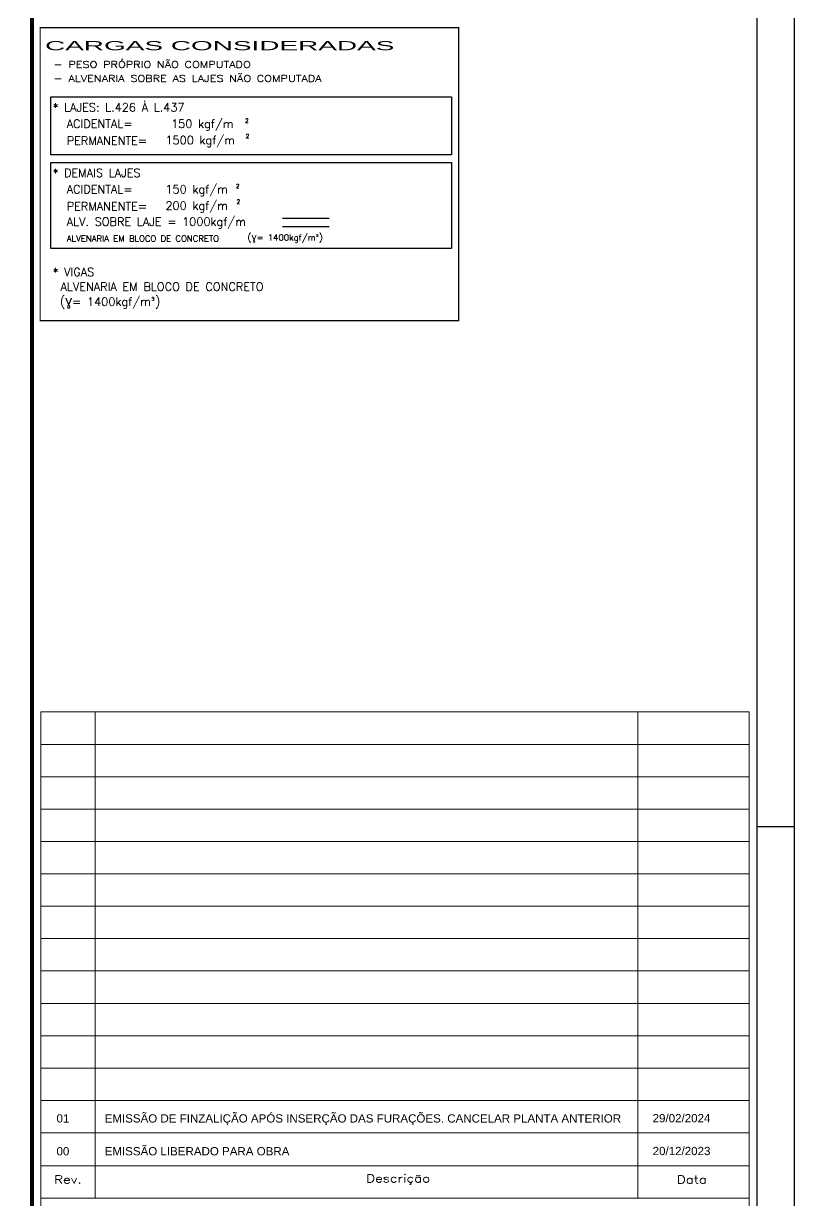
# Model space of a CAD drawing. Header units: inches. Extents: x 17515 to 34518, y -9122 to -4917.
# Drawn here: x 22522 to 23455, y -8074 to -6650 of the extents above; entities that cross this region are included whole.
import ezdxf
from ezdxf.lldxf.tags import DXFTag

# ---------------------------------------------------------------- set-up
doc = ezdxf.new("R2010")
doc.units = ezdxf.units.IN
doc.header["$LTSCALE"] = 50
doc.header["$MEASUREMENT"] = 0
doc.layers.add('2', color=3, linetype='Continuous')
doc.layers.add('FOLHA', color=7, linetype='Continuous')
doc.styles.add('CONCRETO', font='arial.ttf')
doc.styles.add('ROMANS', font='romans.shx')
doc.styles.get("Standard").update_dxf_attribs({"font": 'arial.ttf'})
doc.styles.add('TEXTO1', font='romans.shx', dxfattribs={"width": 1.25, "height": 0.175})
tags = doc.linetypes.add('OCULTA', pattern=[0.375, 0.25, -0.125]).pattern_tags.tags
tags[6:7] = [DXFTag(74, 4), DXFTag(75, 0), DXFTag(340, '0'), DXFTag(46, 1.0), DXFTag(50, 0.0), DXFTag(44, 0.0), DXFTag(45, 0.0)]
tags[4:5] = [DXFTag(74, 4), DXFTag(75, 0), DXFTag(340, '0'), DXFTag(46, 1.0), DXFTag(50, 0.0), DXFTag(44, 0.0), DXFTag(45, 0.0)]

msp = doc.modelspace()

# ---------------------------------------------------------------- linework, layer by layer
at = {"lineweight": 0}
for p, q in [((22543.329, -7483.16), (22543.329, -9061.857)), ((23400.129, -7483.16), (22543.329, -7483.16)), ((22608.993, -7483.16), (22608.993, -8071.227)), ((23265.453, -7483.16), (23265.453, -8071.227)), ((23400.129, -7483.16), (23400.129, -9061.857)), ((23400.129, -7522.328), (22543.329, -7522.328)), ((23400.129, -7561.496), (22543.329, -7561.496)), ((23400.129, -7600.664), (22543.329, -7600.664)), ((23400.129, -7639.832), (22543.329, -7639.832)), ((23400.129, -7679), (22543.329, -7679)), ((23400.129, -7718.168), (22543.329, -7718.168)), ((23400.129, -7757.336), (22543.329, -7757.336)), ((23400.129, -7757.336), (22543.329, -7757.336)), ((23400.129, -7796.504), (22543.329, -7796.504)), ((23400.129, -7835.672), (22543.329, -7835.672)), ((23400.129, -7874.84), (22543.329, -7874.84)), ((23400.129, -7914.008), (22543.329, -7914.008)), ((23400.129, -7953.176), (22543.329, -7953.176)), ((23400.129, -7992.344), (22543.329, -7992.344)), ((23400.129, -8032.059), (22543.329, -8032.059)), ((23400.129, -8071.227), (22543.329, -8071.227)), ((23400.129, -8071.227), (22543.329, -8071.227))]:
    msp.add_line(p, q, dxfattribs=at)
at = {"layer": 'FOLHA', "color": 1}
msp.add_line((23410.129, -9071.857), (23410.129, -4966.857), dxfattribs=at)
at = {"layer": 'FOLHA', "color": 10, "linetype": 'OCULTA'}
for p, q in [((22835.85, -6885.682), (22892.232, -6885.682)), ((22835.85, -6895.682), (22892.232, -6895.682))]:
    msp.add_line(p, q, dxfattribs=at)
at = {"layer": 'FOLHA'}
msp.add_line((23410.129, -7621.857), (23455.129, -7621.857), dxfattribs=at)
msp.add_lwpolyline([(17515.129, -4916.857), (17515.129, -9121.857), (23455.129, -9121.857), (23455.129, -4916.857)], close=True, dxfattribs=at)
at = {"layer": 'FOLHA', "color": 252, "const_width": 5}
msp.add_lwpolyline([(22532.629, -9061.857), (22532.629, -4976.857)], dxfattribs=at)
at = {"layer": 'FOLHA', "color": 252, "const_width": 1.5}
msp.add_lwpolyline([(23048.783, -7009.814), (22542.629, -7009.814), (22542.629, -6655.283), (23048.783, -6655.283)], close=True, dxfattribs=at)
at = {"layer": 'FOLHA', "color": 8}
for points in [[(22555.485, -6739.059), (23040.375, -6739.059), (23040.375, -6809.226), (22555.485, -6809.226)], [(22555.485, -6818.334), (23040.375, -6818.334), (23040.375, -6922.585), (22555.485, -6922.585)]]:
    msp.add_lwpolyline(points, close=True, dxfattribs=at)

# ---------------------------------------------------------------- texts
at = {"lineweight": 0, "char_height": 9.576, "width": 65.664, "attachment_point": 5, "style": 'TEXTO1'}
for s, insert in [('Rev.', (22576.161, -8048.792)), ('Descrição', (22975.732, -8048.792)), ('Data', (23331.051, -8048.792))]:
    msp.add_mtext(s, dxfattribs=dict(at, insert=insert))
at = {"layer": '2', "linetype": 'Continuous'}
for s, p in [('01', (22562.352, -7979.85)), ('EMISSÃO DE FINZALIÇÃO APÓS INSERÇÃO DAS FURAÇÕES. CANCELAR PLANTA ANTERIOR', (22620.579, -7979.85)), ('29/02/2024', (23283.534, -7979.553)), ('00', (22562.352, -8019.565)), ('EMISSÃO LIBERADO PARA OBRA', (22620.579, -8019.565)), ('20/12/2023', (23283.534, -8019.268))]:
    msp.add_text(s, height=10, dxfattribs=at).set_placement(p)
at = {"layer": 'FOLHA', "color": 10, "style": 'CONCRETO', "width": 2.2}
msp.add_text('CARGAS CONSIDERADAS', height=11, dxfattribs=at).set_placement((22548.483, -6682.547))
at = {"layer": 'FOLHA', "style": 'ROMANS', "width": 1.25}
for s, p in [('- PESO PRÓPRIO NÃO COMPUTADO', (22558.675, -6703.804)), ('- ALVENARIA SOBRE AS LAJES NÃO COMPUTADA', (22558.675, -6720.631))]:
    msp.add_text(s, height=8, dxfattribs=at).set_placement(p)
at = {"layer": 'FOLHA', "style": 'ROMANS'}
for s, height, p in [('* LAJES: L.426 À L.437', 10, (22557.779, -6756.727)), ('ACIDENTAL=', 10, (22574.645, -6776.512)), (' 150 kgf/m', 10, (22694.173, -6776.512)), ('2', 5, (22790.516, -6770.254)), ('PERMANENTE=', 10, (22574.645, -6797.044)), ('1500 kgf/m', 10, (22694.173, -6796.328)), ('2', 5, (22791.249, -6788.951)), ('* DEMAIS LAJES', 10, (22557.779, -6836.002)), ('ACIDENTAL=', 10, (22574.645, -6855.787)), ('150 kgf/m', 10, (22694.173, -6855.787)), ('2', 5, (22779.457, -6849.529)), ('PERMANENTE=', 10, (22574.645, -6876.32)), ('200 kgf/m', 10, (22694.173, -6875.603)), ('2', 5, (22780.19, -6868.226)), ('ALV. SOBRE LAJE = 1000kgf/m', 10, (22574.645, -6895.013)), ('* VIGAS', 10, (22557.779, -6955.846)), ('ALVENARIA EM BLOCO DE CONCRETO', 10, (22567.162, -6973.666))]:
    msp.add_text(s, height=height, dxfattribs=at).set_placement(p)
at = {"layer": 'FOLHA', "color": 4, "style": 'ROMANS'}
msp.add_text('ALVENARIA EM BLOCO DE CONCRETO', height=7.5, dxfattribs=at).set_placement((22574.765, -6914.126))
at = {"layer": 'FOLHA', "color": 4, "insert": (22793.341, -6903.896), "char_height": 7.5, "attachment_point": 1, "style": 'ROMANS'}
msp.add_mtext_dynamic_manual_height_columns('{\\H1.0833x;(\\fArial|b0|i0|c0|p34;\\H1.1077x;ɣ}= 1400kgf/m{\\fISOCPEUR|b0|i0|c0|p34;\\H1.0833x;³\\Fromans|c0;)}', width=150.87068, gutter_width=12.5, heights=[0], dxfattribs=at)
at = {"layer": 'FOLHA', "insert": (22566.411, -6979.736), "char_height": 10, "attachment_point": 1, "style": 'ROMANS'}
msp.add_mtext_dynamic_manual_height_columns('{\\H1.0833x;(\\fArial|b0|i0|c0|p34;\\H1.1077x;ɣ}= 1400kgf/m{\\fISOCPEUR|b0|i0|c0|p34;\\H1.0833x;³\\Fromans|c0;)}', width=150.87068, gutter_width=12.5, heights=[0], dxfattribs=at)

doc.saveas('drawing.dxf')
